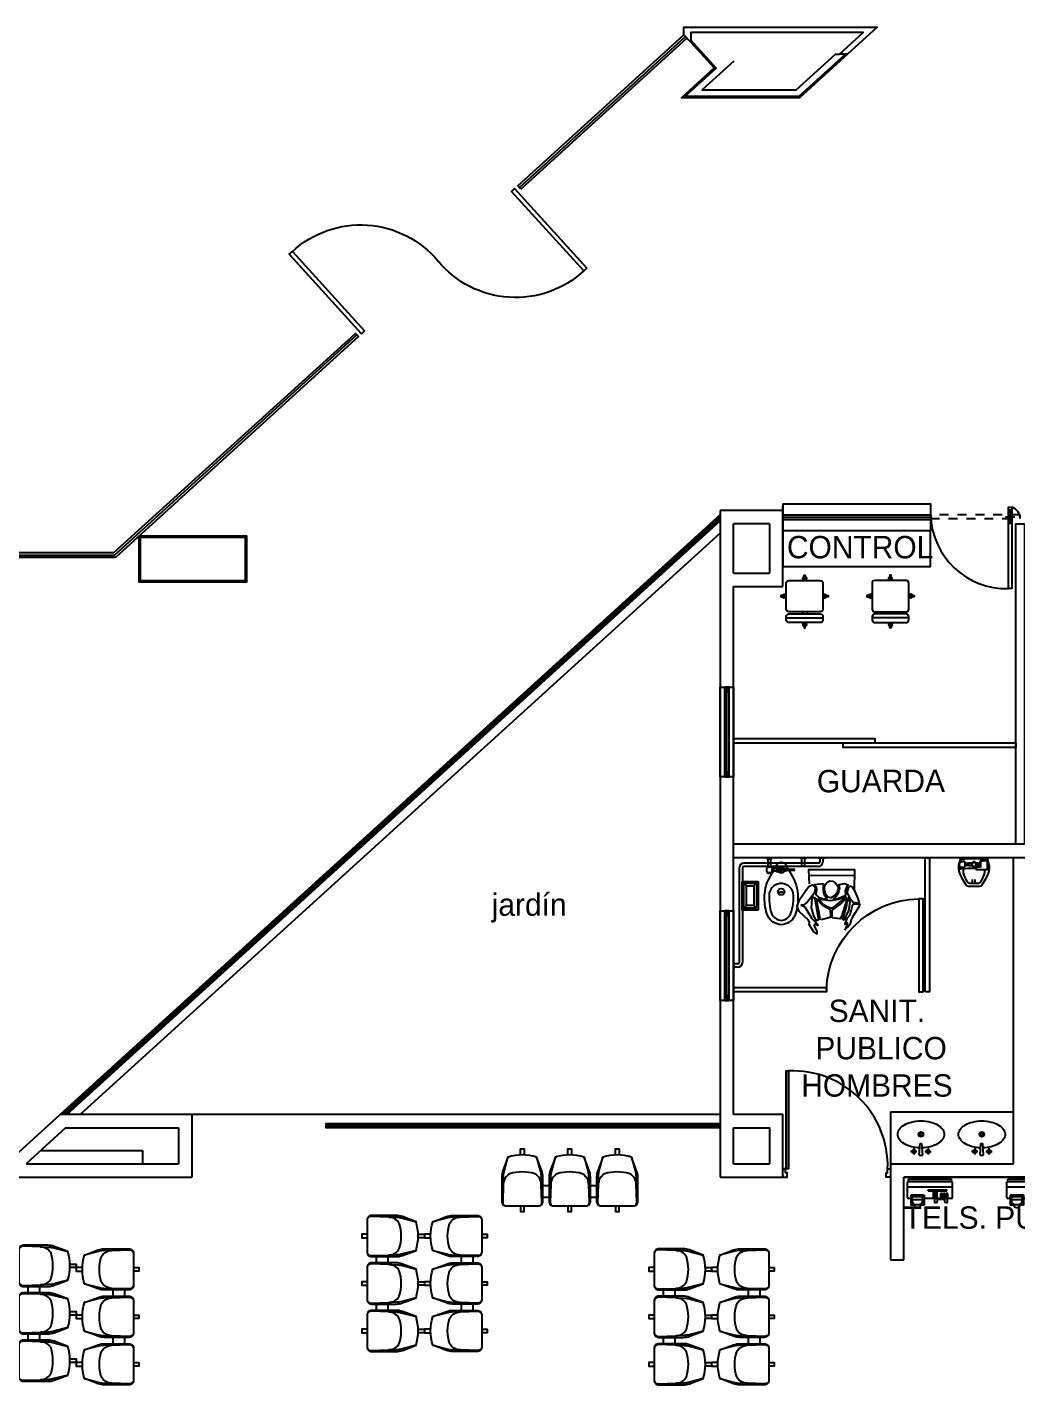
# Model space of a CAD drawing. Header units: millimetres. Extents: x 2523 to 2756, y 378 to 482.
# Drawn here: x 2553.89 to 2564.94, y 393.29 to 408.46 of the extents above; entities that cross this region are included whole.
import ezdxf

# ---------------------------------------------------------------- set-up
doc = ezdxf.new("R2010")
doc.units = ezdxf.units.MM
doc.linetypes.add('HIDDEN2', pattern=[0.1875, 0.125, -0.0625])
for name, color, linetype in [('CANCEL', 6, 'Continuous'), ('MOBILIARIO', 161, 'Continuous'), ('MOBSANIT', 161, 'Continuous')]:
    doc.layers.add(name, color=color, linetype=linetype)
doc.styles.add('STYLE1', font='GOTHIC.TTF')

# ---------------------------------------------------------------- blocks, each defined once
blk = doc.blocks.new('91040053')
for p, q in [((0.25, -0.41), (0.32, -0.41)), ((0.78, -0.41), (0.85, -0.41)), ((0.25, -0.54), (0.32, -0.54)), ((0.78, -0.54), (0.85, -0.54))]:
    blk.add_line(p, q)
for points in [[(0, -0.07), (0, 0), (0.04, 0), (0.04, -0.07)], [(0.53, -0.07), (0.53, 0), (0.57, 0), (0.57, -0.07)], [(1.06, -0.07), (1.06, 0), (1.1, 0), (1.1, -0.07)], [(0, -0.64), (0, -0.7), (0.04, -0.7), (0.04, -0.64)], [(0.53, -0.64), (0.53, -0.7), (0.57, -0.7), (0.57, -0.64)], [(1.06, -0.64), (1.06, -0.7), (1.1, -0.7), (1.1, -0.64)]]:
    blk.add_lwpolyline(points)
for points in [[(0.2, -0.64, 0.414214), (0.25, -0.59), (0.25, -0.316, 0.08968), (0.237, -0.246), (0.18, -0.093, 0.146279), (-0.14, -0.093), (-0.197, -0.246, 0.08968), (-0.21, -0.316), (-0.21, -0.59, 0.414214), (-0.16, -0.64)], [(0.73, -0.64, 0.414214), (0.78, -0.59), (0.78, -0.316, 0.08968), (0.767, -0.246), (0.71, -0.093, 0.146279), (0.39, -0.093), (0.333, -0.246, 0.08968), (0.32, -0.316), (0.32, -0.59, 0.414214), (0.37, -0.64)], [(1.26, -0.64, 0.414214), (1.31, -0.59), (1.31, -0.316, 0.08968), (1.297, -0.246), (1.24, -0.093, 0.146279), (0.92, -0.093), (0.863, -0.246, 0.08968), (0.85, -0.316), (0.85, -0.59, 0.414214), (0.9, -0.64)]]:
    blk.add_lwpolyline(points, format="xyb", close=True)
for points in [[(-0.192, -0.398), (-0.19, -0.307, -0.059336), (-0.184, -0.26), (-0.14, -0.093)], [(0.18, -0.093), (0.224, -0.26, -0.059336), (0.23, -0.307), (0.232, -0.398)], [(0.338, -0.398), (0.34, -0.307, -0.059336), (0.346, -0.26), (0.39, -0.093)], [(0.71, -0.093), (0.754, -0.26, -0.059336), (0.76, -0.307), (0.762, -0.398)], [(0.868, -0.398), (0.87, -0.307, -0.059336), (0.876, -0.26), (0.92, -0.093)], [(1.24, -0.093), (1.284, -0.26, -0.059336), (1.29, -0.307), (1.292, -0.398)], [(0.206, -0.64, 0.342318), (0.239, -0.596), (0.232, -0.399, 0.27208), (0.16, -0.28, 0.144285), (-0.12, -0.28, 0.27018), (-0.192, -0.398), (-0.199, -0.596, 0.342318), (-0.166, -0.64)], [(0.736, -0.64, 0.342318), (0.769, -0.596), (0.762, -0.399, 0.27208), (0.69, -0.28, 0.144285), (0.41, -0.28, 0.27018), (0.338, -0.398), (0.331, -0.596, 0.342318), (0.364, -0.64)], [(1.266, -0.64, 0.342318), (1.299, -0.596), (1.292, -0.399, 0.27208), (1.22, -0.28, 0.144285), (0.94, -0.28, 0.27018), (0.868, -0.398), (0.861, -0.596, 0.342318), (0.894, -0.64)]]:
    blk.add_lwpolyline(points, format="xyb")
blk = doc.blocks.new('LAVABO1')
for p, q in [((-0.045, 0.191), (-0.115, 0.191)), ((-0.08, 0.156), (-0.08, 0.226)), ((0.02, 0.231), (-0.02, 0.231)), ((-0.02, 0.231), (-0.01, 0.101)), ((0.02, 0.231), (0.01, 0.101)), ((0.045, 0.191), (0.115, 0.191)), ((0.08, 0.156), (0.08, 0.226)), ((0.01, 0.101), (-0.01, 0.101))]:
    blk.add_line(p, q)
for points in [[(0, -0.151, -0.058919), (-0.105, -0.138, -0.072494), (-0.184, -0.107, -0.106647), (-0.243, -0.053, -0.156495), (-0.26, 0, -0.156495), (-0.243, 0.053, -0.106647), (-0.184, 0.107, -0.072494), (-0.105, 0.138, -0.051178), (-0.014, 0.151, -0.058919)], [(0.014, 0.151, -0.051178), (0.105, 0.138, -0.072494), (0.184, 0.107, -0.106647), (0.243, 0.053, -0.156495), (0.26, 0, -0.156495), (0.243, -0.053, -0.106647), (0.184, -0.107, -0.072494), (0.105, -0.138, -0.058919), (0, -0.151, -0.058919)]]:
    blk.add_lwpolyline(points, format="xyb")
for centre, radius in [((-0.08, 0.191), 0.02), ((0.08, 0.191), 0.02), ((0, 0), 0.0275), ((0, 0), 0.015)]:
    blk.add_circle(centre, radius)
blk = doc.blocks.new('P110')
at = {"color": 2}
blk.add_lwpolyline([(0.032, 1.088), (0.032, 0.085), (0.032, 1.088), (0.059, 1.088), (0.059, 0.085), (0.032, 0.085)], close=True, dxfattribs=at)
for points in [[(0, 0.016), (0, 0), (0.043, 0), (0.043, 0.044), (0.028, 0.044), (0.028, 0.085), (0, 0.085), (0, 0.068)], [(1.1, 0.016), (1.1, 0), (1.057, 0), (1.057, 0.044), (1.072, 0.044), (1.072, 0.085), (1.1, 0.085), (1.1, 0.068)]]:
    blk.add_lwpolyline(points, dxfattribs=at)
at = {"color": 8}
blk.add_arc((0.1, 0.116), 0.973, 358.2021, 92.3627, dxfattribs=at)
blk = doc.blocks.new('A$C51FC1428')
at = {"color": 0, "linetype": 'ByBlock'}
blk.add_line((0.64, 0.648), (0.134, 0.653), dxfattribs=at)
for points in [[(0.139, 0.558), (0.13, 0.72), (0.641, 0.72), (0.638, 0.489)], [(0.564, 0.402), (0.548, 0.303), (0.505, 0.164), (0.527, 0.157), (0.579, 0.257), (0.593, 0.356), (0.564, 0.402)]]:
    blk.add_lwpolyline(points, dxfattribs=at)
for points in [[(0.188, 0.103), (0.198, 0.073), (0.221, 0.03), (0.22, 0), (0.187, 0.025), (0.135, 0.105), (0.139, 0.129), (0.127, 0.152), (0.024, 0.252), (0, 0.311), (0.031, 0.39), (0.106, 0.495), (0.133, 0.534), (0.168, 0.55), (0.196, 0.527), (0.203, 0.498), (0.19, 0.454), (0.152, 0.402), (0.114, 0.36), (0.076, 0.324), (0.046, 0.321), (0.085, 0.303), (0.165, 0.172), (0.2, 0.134), (0.225, 0.112), (0.232, 0.094), (0.203, 0.112)], [(0.296, 0.56), (0.19, 0.55), (0.211, 0.525), (0.218, 0.498), (0.209, 0.44), (0.239, 0.412), (0.294, 0.393), (0.333, 0.392), (0.303, 0.436), (0.293, 0.484)], [(0.399, 0.588), (0.43, 0.567), (0.454, 0.534), (0.458, 0.503), (0.443, 0.457), (0.422, 0.428), (0.381, 0.402), (0.344, 0.409), (0.32, 0.441), (0.31, 0.477), (0.307, 0.507), (0.311, 0.544), (0.33, 0.574), (0.366, 0.595)], [(0.404, 0.389), (0.456, 0.396), (0.517, 0.42), (0.542, 0.438), (0.541, 0.483), (0.56, 0.532), (0.569, 0.546), (0.528, 0.559), (0.467, 0.549), (0.474, 0.508), (0.463, 0.461), (0.429, 0.411)], [(0.534, 0.046), (0.561, 0.075), (0.596, 0.117), (0.608, 0.156), (0.629, 0.207), (0.692, 0.301), (0.701, 0.325), (0.68, 0.394), (0.649, 0.473), (0.618, 0.523), (0.596, 0.539), (0.574, 0.522), (0.556, 0.461), (0.583, 0.407), (0.627, 0.354), (0.663, 0.348), (0.681, 0.331), (0.659, 0.332), (0.628, 0.332), (0.615, 0.313), (0.587, 0.211), (0.554, 0.174), (0.533, 0.109), (0.538, 0.104), (0.56, 0.125), (0.558, 0.101), (0.534, 0.046)], [(0.194, 0.416), (0.239, 0.156), (0.218, 0.146), (0.185, 0.202), (0.16, 0.292), (0.166, 0.391)], [(0.268, 0.157), (0.257, 0.17), (0.218, 0.391), (0.284, 0.321), (0.366, 0.276), (0.372, 0.216), (0.369, 0.185)], [(0.237, 0.398), (0.284, 0.338), (0.342, 0.302), (0.395, 0.289), (0.395, 0.289), (0.534, 0.399), (0.542, 0.414), (0.461, 0.383), (0.373, 0.371), (0.287, 0.38)], [(0.39, 0.181), (0.391, 0.265), (0.484, 0.334), (0.548, 0.394), (0.546, 0.359), (0.491, 0.187), (0.48, 0.169)]]:
    blk.add_lwpolyline(points, close=True, dxfattribs=at)
blk = doc.blocks.new('A$C6D5A01A4')
for p, q in [((-0.376, 0.506), (-0.376, 0.512)), ((-0.376, 0.506), (-0.304, 0.506)), ((-0.376, 0.506), (-0.304, 0.506)), ((-0.358, 0.467), (-0.358, 0.506)), ((-0.322, 0.467), (-0.322, 0.506)), ((-0.304, 0.506), (-0.304, 0.512)), ((-0.304, 0.506), (-0.304, 0.512)), ((0.75, 0.45), (-0.304, 0.45)), ((0.75, 0.414), (-0.304, 0.414)), ((0.767, -0.433), (0.767, 0.396)), ((0.803, -0.433), (0.803, 0.396)), ((0.86, -0.451), (0.821, -0.451)), ((0.86, -0.486), (0.821, -0.486))]:
    blk.add_line(p, q)
blk.add_lwpolyline([(0.86, -0.248), (0.785, -0.248, 1), (0.785, -0.283), (0.86, -0.283)], format="xyb")
for points in [[(0.865, -0.301), (0.86, -0.301), (0.86, -0.23), (0.865, -0.23)], [(0.865, -0.504), (0.86, -0.504), (0.86, -0.433), (0.865, -0.433)]]:
    blk.add_lwpolyline(points)
for centre, radius, start, end in [((-0.304, 0.467), 0.0533, 180, 270), ((-0.304, 0.467), 0.0178, 180, 270), ((0.75, 0.396), 0.0533, 360, 90), ((0.75, 0.396), 0.0178, 360, 90), ((0.821, -0.433), 0.0533, 180, 270), ((0.821, -0.433), 0.0178, 180, 270)]:
    blk.add_arc(centre, radius, start, end)
blk = doc.blocks.new('A$C730E3545')
for p, q in [((0.32, 0.18), (0, 0.18)), ((0, 0.18), (0, 0)), ((0.3, 0.16), (0.02, 0.16)), ((0.05, 0.13), (0.02, 0.16)), ((0.02, 0.16), (0.02, 0.02)), ((0.3, 0.16), (0.27, 0.13)), ((0.3, 0.02), (0.3, 0.16)), ((0.32, 0), (0.32, 0.18)), ((0, 0), (0.32, 0)), ((0.05, 0.05), (0.02, 0.02)), ((0.02, 0.02), (0.3, 0.02)), ((0.27, 0.13), (0.05, 0.13)), ((0.05, 0.13), (0.05, 0.05)), ((0.05, 0.05), (0.27, 0.05)), ((0.27, 0.05), (0.27, 0.13)), ((0.3, 0.02), (0.27, 0.05))]:
    blk.add_line(p, q)
blk = doc.blocks.new('A$C05C22262')
for p, q in [((0.037, 0.735), (0.037, 0.644)), ((0.067, 0.735), (0.067, 0.644)), ((0.135, 0.63), (0.098, 0.63)), ((0.135, 0.599), (0.098, 0.599))]:
    blk.add_line(p, q)
at = {"color": 8}
for p, q in [((0.038, 0.735), (0.038, 0.742)), ((0.052, 0.735), (0.052, 0.742)), ((0.066, 0.735), (0.066, 0.742)), ((0.098, 0.632), (0.085, 0.632)), ((0.085, 0.615), (0.098, 0.615)), ((0.19, 0.615), (0.18, 0.615)), ((0.185, 0.61), (0.185, 0.62)), ((0.221, 0.627), (0.218, 0.627)), ((0.234, 0.624), (0.221, 0.624)), ((0.234, 0.615), (0.221, 0.615)), ((0.033, 0.586), (0.033, 0.584)), ((0.037, 0.579), (0.037, 0.584)), ((0.052, 0.579), (0.052, 0.584)), ((0.067, 0.579), (0.067, 0.584)), ((0.071, 0.586), (0.071, 0.584)), ((0.098, 0.598), (0.085, 0.598)), ((0.221, 0.603), (0.218, 0.603)), ((0.234, 0.606), (0.221, 0.606))]:
    blk.add_line(p, q, dxfattribs=at)
for points in [[(0.269, 0.611), (0.328, 0.505, -0.085425), (0.366, 0.379), (0.37, 0.328), (0.37, 0.304, -0.095638), (0.336, 0.101, -0.260174), (0.185, 0, -0.260174), (0.034, 0.101, -0.095638), (0, 0.304), (0, 0.328), (0.004, 0.379, -0.085425), (0.042, 0.505), (0.091, 0.592)], [(0.085, 0.635, 0.154601), (0.073, 0.644), (0.032, 0.644, 0.455032), (0.032, 0.586), (0.071, 0.586, 0.259938), (0.085, 0.595)], [(0.112, 0.63), (0.133, 0.668, -0.290731), (0.183, 0.7), (0.185, 0.7), (0.187, 0.7, -0.290731), (0.237, 0.668), (0.264, 0.619)]]:
    blk.add_lwpolyline(points, format="xyb")
for points in [[(0.025, 0.75), (0.079, 0.75, -0.443315), (0.071, 0.742), (0.033, 0.742, -0.443315)], [(0.254, 0.611), (0.329, 0.609, 0.421553), (0.334, 0.614), (0.334, 0.616, 0.421553), (0.329, 0.621), (0.254, 0.619)], [(0.049, 0.579), (0.056, 0.579), (0.056, 0.577, -0.414214), (0.054, 0.575), (0.051, 0.575, -0.414214), (0.049, 0.577)]]:
    blk.add_lwpolyline(points, format="xyb", close=True, dxfattribs=at)
for points in [[(0.072, 0.742), (0.072, 0.735), (0.033, 0.735), (0.033, 0.742)], [(0.198, 0.622), (0.198, 0.607), (0.185, 0.6), (0.172, 0.607), (0.172, 0.622), (0.185, 0.63)], [(0.234, 0.599), (0.221, 0.599), (0.221, 0.631), (0.234, 0.631)], [(0.247, 0.604), (0.234, 0.604), (0.234, 0.626), (0.247, 0.626)], [(0.254, 0.608), (0.247, 0.608), (0.247, 0.622), (0.254, 0.622)], [(0.032, 0.584), (0.073, 0.584), (0.073, 0.579), (0.032, 0.579)]]:
    blk.add_lwpolyline(points, close=True, dxfattribs=at)
blk.add_lwpolyline([(0.085, 0.592), (0.085, 0.638), (0.098, 0.638), (0.098, 0.592)], close=True)
blk.add_lwpolyline([(0.159, 0.592), (0.135, 0.592), (0.135, 0.638), (0.159, 0.638)])
blk.add_lwpolyline([(0.185, 0.463, 0.094025), (0.131, 0.451, 0.231007), (0.052, 0.359), (0.052, 0.359, 0.115347), (0.08, 0.121, 0.246972), (0.185, 0.05, 0.246972), (0.29, 0.121, 0.115347), (0.318, 0.359), (0.318, 0.359, 0.231007), (0.239, 0.451, 0.094025)], format="xyb", close=True)
for radius in [0.035, 0.0095]:
    blk.add_circle((0.185, 0.615), radius)
blk.add_circle((0.185, 0.37), 0.0362, dxfattribs=at)
blk.add_arc((0.185, 0.331), 0.0362, 32.8341, 147.1659, dxfattribs=at)
blk = doc.blocks.new('WC')
at = {"layer": 'MOBSANIT', "rotation": 180}
blk.add_blockref('A$C05C22262', (0.17, 0.75), dxfattribs=at)
blk = doc.blocks.new('PK110')
at = {"layer": 'CANCEL'}
blk.add_lwpolyline([(-1.078, -0.025), (-1.078, 1.015), (-1.031, 1.015), (-1.031, -0.025), (-1.078, -0.025), (-1.078, 1.005)], dxfattribs=at)
blk.add_arc((-1.043, -0.029), 1.044, 1.5951, 89.2906, dxfattribs=at)
blk = doc.blocks.new('IMSSRE-AP1N-Ref$0$ZONIFICA-05$0$MIGFEVS')
at = {"linetype": 'ByBlock'}
for p, q in [((-0.152, -0.104), (-0.152, -0.106)), ((-0.148, -0.111), (-0.148, -0.106)), ((-0.133, -0.111), (-0.133, -0.106)), ((-0.118, -0.111), (-0.118, -0.106)), ((-0.114, -0.104), (-0.114, -0.106)), ((-0.052, -0.063), (-0.091, -0.063)), ((-0.052, -0.087), (-0.091, -0.087)), ((0.029, -0.063), (0.024, -0.063)), ((0.029, -0.087), (0.024, -0.087)), ((0.07, -0.063), (0.038, -0.063)), ((0.07, -0.087), (0.038, -0.087))]:
    blk.add_line(p, q, dxfattribs=at)
for p, q in [((-0.148, -0.015), (-0.148, -0.046)), ((-0.147, -0.015), (-0.147, -0.008)), ((-0.133, -0.015), (-0.133, -0.008)), ((-0.119, -0.015), (-0.119, -0.008)), ((-0.118, -0.015), (-0.118, -0.046)), ((-0.091, -0.062), (-0.1, -0.062)), ((-0.1, -0.075), (-0.091, -0.075)), ((-0.091, -0.088), (-0.1, -0.088)), ((-0.007, -0.049), (-0.007, -0.05)), ((-0.007, -0.101), (-0.007, -0.1)), ((-0.005, -0.046), (-0.005, -0.049)), ((-0.005, -0.104), (-0.005, -0.101)), ((0, -0.046), (0, -0.049)), ((0, -0.104), (0, -0.101)), ((0.005, -0.046), (0.005, -0.049)), ((0.005, -0.104), (0.005, -0.101)), ((0.007, -0.049), (0.007, -0.05)), ((0.007, -0.101), (0.007, -0.1)), ((0.038, -0.062), (0.029, -0.062)), ((0.029, -0.075), (0.038, -0.075)), ((0.038, -0.088), (0.029, -0.088)), ((-0.015, -0.28), (-0.015, -0.243)), ((0.015, -0.28), (0.015, -0.243))]:
    blk.add_line(p, q)
for points in [[(-0.16, 0), (-0.106, 0, -0.443315), (-0.114, -0.008), (-0.152, -0.008, -0.443315)], [(0.081, -0.033, 0.414214), (0.071, -0.043), (0.071, -0.105), (0.026, -0.105), (0.026, -0.132), (0.151, -0.132), (0.151, -0.033)], [(0.079, -0.016, -0.414214), (0.087, -0.024), (0.107, -0.024, -0.414214), (0.114, -0.016), (0.119, -0.016, 0.414214), (0.122, -0.014), (0.122, -0.01), (0.072, -0.01), (0.072, -0.014, 0.414214), (0.074, -0.016)]]:
    blk.add_lwpolyline(points, format="xyb", close=True)
for points in [[(0.152, -0.03, -0.184523), (0.166, -0.151, -0.062376), (0.087, -0.308, -0.215819), (0.063, -0.32), (-0.063, -0.32, -0.215819), (-0.087, -0.308, -0.062376), (-0.166, -0.151, -0.184523), (-0.152, -0.03, -0.291518), (-0.151, -0.015, -0.291518)], [(-0.099, -0.123, 0.264498), (-0.12, -0.138), (-0.12, -0.138, 0.125356), (-0.12, -0.169, 0.0862), (-0.076, -0.268, 0.155182), (-0.05, -0.285), (0.05, -0.285, 0.155182), (0.076, -0.268, 0.082611), (0.121, -0.164, 0.149864), (0.12, -0.138), (0.12, -0.138, 0.073282), (0.116, -0.132, 0.073282)], [(0.14, -0.01, -0.560621), (0.152, -0.03)]]:
    blk.add_lwpolyline(points, format="xyb")
for points in [[(-0.1, -0.055, 0.154601), (-0.112, -0.046), (-0.153, -0.046, 0.455032), (-0.153, -0.104), (-0.114, -0.104, 0.259938), (-0.1, -0.095)], [(-0.136, -0.111), (-0.129, -0.111), (-0.129, -0.113, -0.414214), (-0.131, -0.115), (-0.134, -0.115, -0.414214), (-0.136, -0.113)]]:
    blk.add_lwpolyline(points, format="xyb", close=True, dxfattribs=at)
for points in [[(-0.153, -0.106), (-0.112, -0.106), (-0.112, -0.111), (-0.153, -0.111)], [(-0.113, -0.008), (-0.113, -0.015), (-0.152, -0.015), (-0.152, -0.008)]]:
    blk.add_lwpolyline(points, close=True, dxfattribs=at)
for points in [[(-0.113, -0.01), (0.14, -0.01)], [(-0.02, -0.092), (-0.052, -0.092), (-0.052, -0.058), (-0.02, -0.058)]]:
    blk.add_lwpolyline(points)
for points in [[(-0.1, -0.092), (-0.1, -0.058), (-0.091, -0.058), (-0.091, -0.092)], [(0.024, -0.075), (0.017, -0.058), (0, -0.051), (-0.017, -0.058), (-0.024, -0.075), (-0.017, -0.092), (0, -0.099), (0.017, -0.092)], [(-0.009, -0.046), (-0.009, -0.049), (0.009, -0.049), (0.009, -0.046)], [(-0.009, -0.104), (-0.009, -0.101), (0.009, -0.101), (0.009, -0.104)], [(-0.004, -0.044), (-0.004, -0.046), (0.004, -0.046), (0.004, -0.044)], [(-0.004, -0.106), (-0.004, -0.104), (0.004, -0.104), (0.004, -0.106)], [(0.029, -0.092), (0.029, -0.058), (0.038, -0.058), (0.038, -0.092)], [(0.071, -0.105), (0.07, -0.105), (0.07, -0.043), (0.071, -0.043)], [(0.089, -0.033), (0.104, -0.033), (0.104, -0.024), (0.089, -0.024)]]:
    blk.add_lwpolyline(points, close=True)
blk.add_circle((0, -0.075), 0.0263)
for start, end in [(88.9506, 96.7556), (83.2444, 84.0052)]:
    blk.add_arc((0, -1.563), 1.443, start, end)
blk = doc.blocks.new('silla-g-s')
for p, q in [((0.211, 0.053), (-0.199, 0.053)), ((-0.019, 0.12), (-0.019, 0.096)), ((0.031, 0.12), (0.031, 0.096))]:
    blk.add_line(p, q)
for points in [[(-0.199, 0.15, 0.414214), (-0.169, 0.12), (0.181, 0.12, 0.414214), (0.211, 0.15), (0.211, 0.44, 0.414214), (0.181, 0.47), (-0.169, 0.47, 0.414214), (-0.199, 0.44)], [(-0.199, 0.03, 0.414214), (-0.169, 0), (0.181, 0, 0.414214), (0.211, 0.03), (0.211, 0.066, 0.414214), (0.181, 0.096), (-0.169, 0.096, 0.414214), (-0.199, 0.066)]]:
    blk.add_lwpolyline(points, format="xyb", close=True)
for points in [[(0.012, 0.47), (0.012, 0.528), (0, 0.528), (0, 0.47)], [(-0.199, 0.301), (-0.257, 0.301), (-0.257, 0.289), (-0.199, 0.289)], [(0.211, 0.301), (0.27, 0.301), (0.27, 0.289), (0.211, 0.289)], [(0.012, 0), (0.012, -0.059), (0, -0.059), (0, 0)]]:
    blk.add_lwpolyline(points)
for centre, start, end in [((0.006, 0.491), 107.378, 252.622), ((0.006, 0.491), 287.3771, 72.6229), ((-0.22, 0.295), 17.3771, 162.6229), ((0.233, 0.295), 17.3771, 162.6229), ((-0.22, 0.295), 197.378, 342.622), ((0.233, 0.295), 197.378, 342.622), ((0.006, -0.022), 107.378, 252.622), ((0.006, -0.022), 287.3771, 72.6229)]:
    blk.add_arc(centre, 0.0207, start, end)
blk = doc.blocks.new('A$C2C607AB7')
blk.add_blockref('silla-g-s', (0.257, 0.059))
blk = doc.blocks.new('PP3')
at = {"layer": 'CANCEL'}
blk.add_line((-1.275, 0), (-1.275, 0.05), dxfattribs=at)
at = {"layer": 'CANCEL', "color": 252}
for p, q in [((-0.209, 0.025), (-0.078, 0.025)), ((-0.144, 0.134), (-0.144, -0.084))]:
    blk.add_line(p, q, dxfattribs=at)
at = {"layer": 'CANCEL', "color": 252, "linetype": 'HIDDEN2'}
blk.add_lwpolyline([(0, 0.05), (-1.275, 0.05), (-1.275, 0), (0, 0)], close=True, dxfattribs=at)
at = {"layer": 'CANCEL'}
blk.add_lwpolyline([(-0.12, 0.16), (-0.12, -1), (-0.168, -1), (-0.168, 0.16), (-0.12, 0.16), (-0.12, -0.99)], dxfattribs=at)
blk.add_circle((-0.144, 0.025), 0.00483, dxfattribs=at)
for centre, radius, start, end in [((-0.196, 0.079), 1.079, 181.5376, 271.514), ((-0.177, -0.007), 0.177, 2.4258, 71.2368)]:
    blk.add_arc(centre, radius, start, end, dxfattribs=at)
blk = doc.blocks.new('telefono-publico')
at = {"ltscale": 0.1}
for p, q in [((-0.12, -0.015), (-0.12, 0)), ((0.12, -0.015), (0.12, 0)), ((-0.125, -0.1028), (-0.125, -0.015)), ((0.125, -0.015), (-0.125, -0.015)), ((0.125, -0.045), (-0.125, -0.045)), ((-0.01, -0.066), (-0.01, -0.0602)), ((-0.01, -0.0602), (0.095, -0.0602)), ((-0.01, -0.066), (0.095, -0.066)), ((0.04, -0.0733), (0.02, -0.0733)), ((0.02, -0.0814), (0.02, -0.0733)), ((0.04, -0.0814), (0.04, -0.0733)), ((0.095, -0.066), (0.095, -0.0602)), ((0.125, -0.1028), (0.125, -0.015)), ((-0.1075, -0.1078), (-0.12, -0.1078)), ((-0.0325, -0.0896), (-0.1075, -0.0896)), ((-0.1075, -0.0896), (-0.1075, -0.1449)), ((-0.09, -0.1396), (-0.1075, -0.1396)), ((-0.09, -0.1449), (-0.1075, -0.1449)), ((-0.1035, -0.0896), (-0.1035, -0.1256)), ((-0.1, -0.1213), (-0.1, -0.104)), ((-0.04, -0.1161), (-0.1, -0.1161)), ((-0.045, -0.099), (-0.095, -0.099)), ((-0.09, -0.1387), (-0.09, -0.1449)), ((-0.0875, -0.1456), (-0.0875, -0.1402)), ((-0.08, -0.0896), (-0.08, -0.099)), ((-0.06, -0.0896), (-0.06, -0.099)), ((-0.0525, -0.1456), (-0.0525, -0.1402)), ((-0.05, -0.1387), (-0.05, -0.1449)), ((-0.0325, -0.1396), (-0.05, -0.1396)), ((-0.0325, -0.1449), (-0.05, -0.1449)), ((-0.04, -0.1213), (-0.04, -0.104)), ((-0.0365, -0.0896), (-0.0365, -0.1256)), ((-0.0325, -0.0896), (-0.0325, -0.1449)), ((0.12, -0.1078), (-0.0325, -0.1078)), ((0.04, -0.0781), (0.02, -0.0781)), ((0.04, -0.0814), (0.02, -0.0814)), ((0.02, -0.0894), (0.02, -0.0814)), ((0.04, -0.0814), (0.02, -0.0814)), ((0.04, -0.0861), (0.02, -0.0861)), ((0.04, -0.0894), (0.02, -0.0894)), ((0.02, -0.0975), (0.02, -0.0894)), ((0.04, -0.0942), (0.02, -0.0942)), ((0.04, -0.0975), (0.02, -0.0975)), ((0.02, -0.1055), (0.02, -0.0975)), ((0.04, -0.1022), (0.02, -0.1022)), ((0.04, -0.1055), (0.02, -0.1055)), ((0.0275, -0.1328), (0.0275, -0.1078)), ((0.0375, -0.1328), (0.0275, -0.1328)), ((0.0375, -0.1328), (0.0425, -0.1228)), ((0.04, -0.0894), (0.04, -0.0814)), ((0.04, -0.0975), (0.04, -0.0894)), ((0.04, -0.1055), (0.04, -0.0975)), ((0.0425, -0.1228), (0.0425, -0.1078)), ((0.0435, -0.113), (0.0825, -0.113)), ((0.07, -0.0814), (0.06, -0.0814)), ((0.06, -0.0894), (0.06, -0.0814)), ((0.07, -0.0861), (0.06, -0.0861)), ((0.07, -0.0894), (0.06, -0.0894)), ((0.06, -0.0949), (0.06, -0.0894)), ((0.07, -0.0916), (0.06, -0.0916)), ((0.06, -0.1004), (0.06, -0.0949)), ((0.07, -0.0949), (0.06, -0.0949)), ((0.07, -0.0971), (0.06, -0.0971)), ((0.06, -0.106), (0.06, -0.1004)), ((0.07, -0.1004), (0.06, -0.1004)), ((0.07, -0.1026), (0.06, -0.1026)), ((0.07, -0.106), (0.06, -0.106)), ((0.07, -0.0894), (0.07, -0.0814)), ((0.07, -0.0949), (0.07, -0.0894)), ((0.07, -0.1004), (0.07, -0.0949)), ((0.07, -0.106), (0.07, -0.1004)), ((0.085, -0.0814), (0.075, -0.0814)), ((0.075, -0.0894), (0.075, -0.0814)), ((0.085, -0.0861), (0.075, -0.0861)), ((0.085, -0.0894), (0.075, -0.0894)), ((0.075, -0.0949), (0.075, -0.0894)), ((0.085, -0.0916), (0.075, -0.0916)), ((0.075, -0.1004), (0.075, -0.0949)), ((0.085, -0.0949), (0.075, -0.0949)), ((0.085, -0.0971), (0.075, -0.0971)), ((0.075, -0.106), (0.075, -0.1004)), ((0.085, -0.1004), (0.075, -0.1004)), ((0.085, -0.1026), (0.075, -0.1026)), ((0.085, -0.106), (0.075, -0.106)), ((0.0825, -0.1228), (0.0825, -0.1078)), ((0.0875, -0.1328), (0.0825, -0.1228)), ((0.085, -0.0894), (0.085, -0.0814)), ((0.085, -0.0949), (0.085, -0.0894)), ((0.085, -0.1004), (0.085, -0.0949)), ((0.085, -0.106), (0.085, -0.1004)), ((0.0975, -0.1328), (0.0875, -0.1328)), ((0.1, -0.0814), (0.09, -0.0814)), ((0.09, -0.0894), (0.09, -0.0814)), ((0.1, -0.0861), (0.09, -0.0861)), ((0.1, -0.0894), (0.09, -0.0894)), ((0.09, -0.0949), (0.09, -0.0894)), ((0.1, -0.0916), (0.09, -0.0916)), ((0.09, -0.1004), (0.09, -0.0949)), ((0.1, -0.0949), (0.09, -0.0949)), ((0.1, -0.0971), (0.09, -0.0971)), ((0.09, -0.106), (0.09, -0.1004)), ((0.1, -0.1004), (0.09, -0.1004)), ((0.1, -0.1026), (0.09, -0.1026)), ((0.1, -0.106), (0.09, -0.106)), ((0.0975, -0.1328), (0.0975, -0.1078)), ((0.1, -0.0894), (0.1, -0.0814)), ((0.1, -0.0949), (0.1, -0.0894)), ((0.1, -0.1004), (0.1, -0.0949)), ((0.1, -0.106), (0.1, -0.1004))]:
    blk.add_line(p, q, dxfattribs=at)
blk.add_line((-0.12, 0), (0.12, 0))
for centre, radius, start, end in [((-0.12, -0.1028), 0.005, 180, 270), ((-0.0935, -0.1256), 0.01, 180, 269.07863), ((-0.095, -0.104), 0.005, 90, 180), ((-0.07, -0.0267), 0.1149, 261.233, 278.767), ((-0.0465, -0.1256), 0.01, 270.92137, 0), ((-0.045, -0.104), 0.005, 0, 90), ((0.12, -0.1028), 0.005, 270, 0)]:
    blk.add_arc(centre, radius, start, end, dxfattribs=at)
for centre, major_axis, ratio, start_param, end_param in [((-0.07, -0.1213), (-0.03, 0), 0.777945, 0, 0.947457), ((-0.07, -0.1456), (-0.0175, 0), 0.793919, 0, 3.141593), ((-0.07, -0.1156), (0, -0.026), 0.769231, 3.665191, 4.018038), ((-0.07, -0.1156), (0, -0.026), 0.769231, 2.265148, 2.617994), ((-0.07, -0.1213), (-0.03, 0), 0.777945, 2.194136, 3.141593)]:
    blk.add_ellipse(centre, major_axis=major_axis, ratio=ratio, start_param=start_param, end_param=end_param, dxfattribs=at)
blk = doc.blocks.new('telefon-pub-planta')
at = {"layer": 'MOBILIARIO', "xscale": -1, "rotation": 270}
blk.add_blockref('telefono-publico', (0.045, 0.125), dxfattribs=at)
blk = doc.blocks.new('PK120')
at = {"layer": 'CANCEL'}
blk.add_lwpolyline([(1.178, -0.025), (1.178, 1.175), (1.131, 1.175), (1.131, -0.025), (1.178, -0.025), (1.178, 1.165)], dxfattribs=at)
blk.add_arc((1.124, 0.05), 1.125, 89.6506, 182.5573, dxfattribs=at)

msp = doc.modelspace()

# ---------------------------------------------------------------- linework, layer by layer
for p, q in [((2559.3719, 406.6913), (2561.2271, 408.3779)), ((2562.9387, 408.4629), (2563.3847, 408.4629)), ((2562.9387, 408.4628), (2563.3847, 408.4628)), ((2559.3887, 406.6728), (2561.244, 408.3594)), ((2561.2608, 408.3409), (2559.4055, 406.6543)), ((2559.4055, 406.6543), (2559.3719, 406.6913)), ((2562.3319, 402.9879), (2562.3319, 403.1129)), ((2561.6315, 403.0129), (2554.2618, 396.3129)), ((2554.2766, 396.3129), (2561.6317, 402.9993)), ((2554.2878, 396.3129), (2561.6317, 402.9892)), ((2554.3101, 396.3129), (2561.6317, 402.9689)), ((2554.3212, 396.3129), (2561.6317, 402.9588)), ((2561.6317, 403.0629), (2561.6317, 395.6129)), ((2562.3322, 403.0629), (2561.6317, 403.0629)), ((2562.332, 403.0129), (2563.9815, 403.0129)), ((2562.332, 402.9879), (2563.9815, 402.9879)), ((2562.332, 402.9629), (2563.9815, 402.9629)), ((2562.3322, 402.2129), (2562.3322, 403.0629)), ((2561.6317, 402.8101), (2554.4848, 396.3129)), ((2562.1817, 402.9129), (2561.7817, 402.9129)), ((2561.7817, 402.3629), (2561.7817, 402.9129)), ((2562.1817, 402.9129), (2562.1817, 402.3629)), ((2554.8581, 402.5879), (2544.1317, 402.5879)), ((2554.8774, 402.5379), (2544.1317, 402.5379)), ((2561.7817, 402.3629), (2562.1817, 402.3629)), ((2561.7817, 396.3129), (2561.7817, 402.2129)), ((2561.7817, 402.2129), (2562.3322, 402.2129)), ((2561.6817, 400.0879), (2561.6817, 401.0879)), ((2561.7067, 400.0879), (2561.7067, 401.0879)), ((2561.7317, 400.0879), (2561.7317, 401.0879)), ((2568.3817, 399.3325), (2561.7817, 399.3325)), ((2568.2317, 399.1825), (2561.7817, 399.1825)), ((2564.9067, 395.7629), (2564.9067, 399.1825)), ((2561.6817, 397.5879), (2561.6817, 398.5879)), ((2561.7067, 397.5879), (2561.7067, 398.5879)), ((2561.7317, 397.5879), (2561.7317, 398.5879)), ((2553.4918, 395.6129), (2554.2618, 396.3129)), ((2555.7317, 396.3129), (2554.2618, 396.3129)), ((2555.7317, 396.3129), (2555.7317, 395.6129)), ((2561.6317, 396.3129), (2555.7317, 396.3129)), ((2554.3198, 396.1629), (2553.8798, 395.7629)), ((2554.3198, 396.1629), (2555.5817, 396.1629)), ((2555.5817, 396.1629), (2555.5817, 395.7629)), ((2557.2317, 396.2029), (2561.6317, 396.2029)), ((2557.2317, 396.1954), (2561.6317, 396.1954)), ((2557.2317, 396.1804), (2561.6317, 396.1804)), ((2557.2317, 396.1729), (2561.6317, 396.1729)), ((2561.7817, 395.7629), (2561.7817, 396.1629)), ((2554.0448, 395.9129), (2555.1817, 395.9129)), ((2555.1817, 395.9129), (2555.1817, 395.7629)), ((2553.8798, 395.7629), (2555.5817, 395.7629)), ((2561.7817, 395.7629), (2562.1817, 395.7629)), ((2563.5317, 395.7629), (2564.9067, 395.7629)), ((2563.5317, 395.7629), (2563.5317, 394.6902)), ((2553.4918, 395.6129), (2555.7317, 395.6129)), ((2561.6317, 395.6129), (2562.1817, 395.6129)), ((2563.6817, 395.6129), (2566.8817, 395.6129)), ((2563.6817, 395.0129), (2563.6817, 395.6129)), ((2566.8817, 395.6129), (2563.6817, 395.6129)), ((2563.6817, 394.6902), (2563.6817, 395.4629)), ((2563.5317, 394.6902), (2563.6817, 394.6902))]:
    msp.add_line(p, q)
for points in [[(2562.9656, 408.1629), (2563.2296, 408.4029), (2561.3021, 408.4029), (2561.3021, 408.2954), (2561.2271, 408.3779), (2561.2271, 408.4629), (2563.3847, 408.4629), (2563.0547, 408.1629), (2562.9656, 408.1629)], [(2561.6317, 402.9453), (2554.3361, 396.3129), (2554.2618, 396.3129), (2561.6317, 403.0129)], [(2555.1414, 402.7779), (2556.3424, 402.7779), (2556.3424, 402.2629), (2555.1414, 402.2629)], [(2555.1414, 402.7779), (2556.3424, 402.7779), (2556.3424, 402.2628), (2555.1414, 402.2628)], [(2565.0317, 402.9129), (2565.0317, 399.3325), (2564.9317, 399.3325), (2564.9317, 402.9129)], [(2555.1564, 402.7629), (2556.3274, 402.7629), (2556.3274, 402.2779), (2555.1564, 402.2779)], [(2555.1564, 402.7629), (2556.3274, 402.7629), (2556.3274, 402.2778), (2555.1564, 402.2778)], [(2561.7317, 401.0879), (2561.6817, 401.0879), (2561.6817, 401.0379), (2561.7317, 401.0379)], [(2561.7317, 400.1379), (2561.6817, 400.1379), (2561.6817, 400.0879), (2561.7317, 400.0879)], [(2561.7317, 398.5879), (2561.6817, 398.5879), (2561.6817, 398.5379), (2561.7317, 398.5379)], [(2561.7317, 397.6379), (2561.6817, 397.6379), (2561.6817, 397.5879), (2561.7317, 397.5879)], [(2561.6317, 396.1629), (2557.2317, 396.1629), (2557.2317, 396.2129), (2561.6317, 396.2129)]]:
    msp.add_lwpolyline(points, close=True)
for points in [[(2563.0547, 408.1629), (2562.5158, 407.6729), (2561.1978, 407.6729), (2561.5648, 408.0065), (2561.3021, 408.2954)], [(2563.0324, 408.1629), (2563.0358, 408.1629), (2563.0324, 408.1629), (2562.51, 407.6879), (2561.2366, 407.6879), (2561.586, 408.0055), (2561.3021, 408.3177)], [(2561.7821, 408.0836), (2561.4304, 407.7628), (2562.481, 407.7628), (2562.9211, 408.1629), (2562.9656, 408.1629)], [(2561.7821, 408.0836), (2561.4304, 407.7628), (2562.481, 407.7628), (2562.8386, 408.0879)], [(2554.8581, 402.5879), (2557.5574, 405.0417), (2557.591, 405.0047), (2554.8774, 402.5379)], [(2544.1317, 402.5629), (2554.8678, 402.5629), (2557.5742, 405.0232)], [(2561.6317, 400.0879), (2561.6317, 401.0879), (2561.7817, 401.0879), (2561.7817, 400.0879), (2561.6317, 400.0879)], [(2564.9317, 400.4629), (2561.7817, 400.4629), (2561.7817, 400.5129), (2563.3567, 400.5129), (2563.3567, 400.4629)], [(2564.9317, 400.4629), (2564.9317, 400.4129), (2563.0046, 400.4129), (2563.0046, 400.4629)], [(2561.6317, 397.5879), (2561.6317, 398.5879), (2561.7817, 398.5879), (2561.7817, 397.5879), (2561.6317, 397.5879)], [(2562.1817, 395.6129), (2562.3317, 395.6129), (2562.3317, 396.3129), (2561.7817, 396.3129)], [(2561.7817, 396.1629), (2562.1817, 396.1629), (2562.1817, 395.7629)]]:
    msp.add_lwpolyline(points)
at = {"linetype": 'Continuous'}
for points in [[(2563.9192, 397.6825), (2563.9192, 399.1825), (2563.9692, 399.1825), (2563.9692, 397.6825)], [(2561.7817, 397.7325), (2562.8192, 397.7325), (2562.8192, 397.6825), (2561.7817, 397.6825)]]:
    msp.add_lwpolyline(points, close=True, dxfattribs=at)
for points in [[(2561.7317, 401.0879), (2561.6817, 401.0879), (2561.7317, 401.0379), (2561.6817, 401.0379)], [(2561.7317, 400.1379), (2561.6817, 400.1379), (2561.7317, 400.0879), (2561.6817, 400.0879)], [(2561.7317, 398.5879), (2561.6817, 398.5879), (2561.7317, 398.5379), (2561.6817, 398.5379)], [(2561.7317, 397.6379), (2561.6817, 397.6379), (2561.7317, 397.5879), (2561.6817, 397.5879)]]:
    msp.add_solid(points)
at = {"layer": 'MOBILIARIO', "color": 2}
for points in [[(2562.3319, 403.1379), (2562.332, 402.8379), (2563.9816, 402.8379)], [(2562.3319, 403.1379), (2563.9815, 403.1379), (2563.9816, 402.8379)]]:
    msp.add_lwpolyline(points, dxfattribs=at)
at = {"layer": 'MOBILIARIO'}
msp.add_lwpolyline([(2562.332, 402.8379), (2562.3322, 402.4379), (2563.9817, 402.4379), (2563.9816, 402.8379)], dxfattribs=at)
at = {"layer": 'MOBSANIT', "linetype": 'Continuous'}
for q in [(2564.9067, 396.3424), (2563.5317, 395.7629)]:
    msp.add_line((2563.5317, 396.3424), q, dxfattribs=at)

# ---------------------------------------------------------------- block references
at = {"xscale": -1}
for rotation in [42.27368900649469, 222.2736890064578]:
    msp.add_blockref('PK120', (2558.4814, 405.848), dxfattribs=dict(at, rotation=rotation))
for name, p, xscale, yscale, zscale in [('PP3', (2564.9817, 402.9736), 0.7842762128884715, 0.7842762128884715, 0.7842762128884715), ('P110', (2562.3317, 395.6129), 1.090909063324943, 1.090909063324943, 1.090909063324943)]:
    msp.add_blockref(name, p, dxfattribs=dict(xscale=xscale, yscale=yscale, zscale=zscale))
msp.add_blockref('PK110', (2562.8192, 397.7075), dxfattribs=at)
at = {"layer": 'MOBILIARIO', "extrusion": (0, 0, -1), "zscale": -1, "rotation": 0.01837866097851017}
msp.add_blockref('A$C2C607AB7', (-2562.8369, 401.7511), dxfattribs=at)
at = {"layer": 'MOBILIARIO', "extrusion": (0, 0, -1), "xscale": -1, "zscale": -1, "rotation": 359.9816213390215}
msp.add_blockref('A$C2C607AB7', (-2563.2704, 401.751), dxfattribs=at)
at = {"layer": 'MOBILIARIO'}
msp.add_blockref('91040053', (2559.4017, 395.9314, -0.4598), dxfattribs=at)
at = {"layer": 'MOBILIARIO', "xscale": -2, "yscale": 2, "zscale": 2, "rotation": 269.9999999998697}
for p in [(2563.724, 395.5019), (2564.834, 395.5019)]:
    msp.add_blockref('telefon-pub-planta', p, dxfattribs=at)
at = {"layer": 'MOBILIARIO', "rotation": 270.0000000000521}
for p in [(2558.3283, 394.9753, 0.4601), (2554.4403, 394.6424, 0.4601), (2561.5358, 394.6029)]:
    msp.add_blockref('91040053', p, dxfattribs=at)
at = {"layer": 'MOBILIARIO', "xscale": -1, "rotation": 89.99999999989576}
for p in [(2558.3283, 394.9753, 0.4601), (2554.4403, 394.6029), (2561.5358, 394.6029)]:
    msp.add_blockref('91040053', p, dxfattribs=at)
at = {"layer": 'MOBSANIT'}
for name, p, rotation in [('A$C6D5A01A4', (2562.2933, 398.3175), 90.00000000005213), ('WC', (2562.2982, 399.1824), 180)]:
    msp.add_blockref(name, p, dxfattribs=dict(at, rotation=rotation))
for name, p in [('IMSSRE-AP1N-Ref$0$ZONIFICA-05$0$MIGFEVS', (2564.4657, 399.1825)), ('A$C51FC1428', (2562.4909, 398.3312))]:
    msp.add_blockref(name, p, dxfattribs=at)
at = {"layer": 'MOBSANIT', "xscale": -1, "rotation": 90.00000000005213}
msp.add_blockref('A$C730E3545', (2562.057, 398.9175), dxfattribs=at)
at = {"layer": 'MOBSANIT', "linetype": 'Continuous', "rotation": 180.0000000002084}
for p in [(2563.8736, 396.0916), (2564.5534, 396.0916)]:
    msp.add_blockref('LAVABO1', p, dxfattribs=at)

# ---------------------------------------------------------------- texts
at = {"char_height": 0.25, "attachment_point": 5, "style": 'STYLE1'}
for s, insert, width in [('CONTROL', (2563.1942, 402.651), 3.425303), ('jardín', (2559.4984, 398.6213), 2.925303), ('SANIT.\\P PUBLICO HOMBRES', (2563.382, 397.0531), 2.925303), ('TELS. PUB', (2564.5358, 395.16), 2.925303)]:
    msp.add_mtext(s, dxfattribs=dict(at, insert=insert, width=width))
at = {"insert": (2563.4264, 400.0387), "char_height": 0.25, "width": 3.372939, "attachment_point": 5, "rotation": 0.23006, "style": 'STYLE1'}
msp.add_mtext('GUARDA', dxfattribs=at)

doc.saveas('drawing.dxf')
